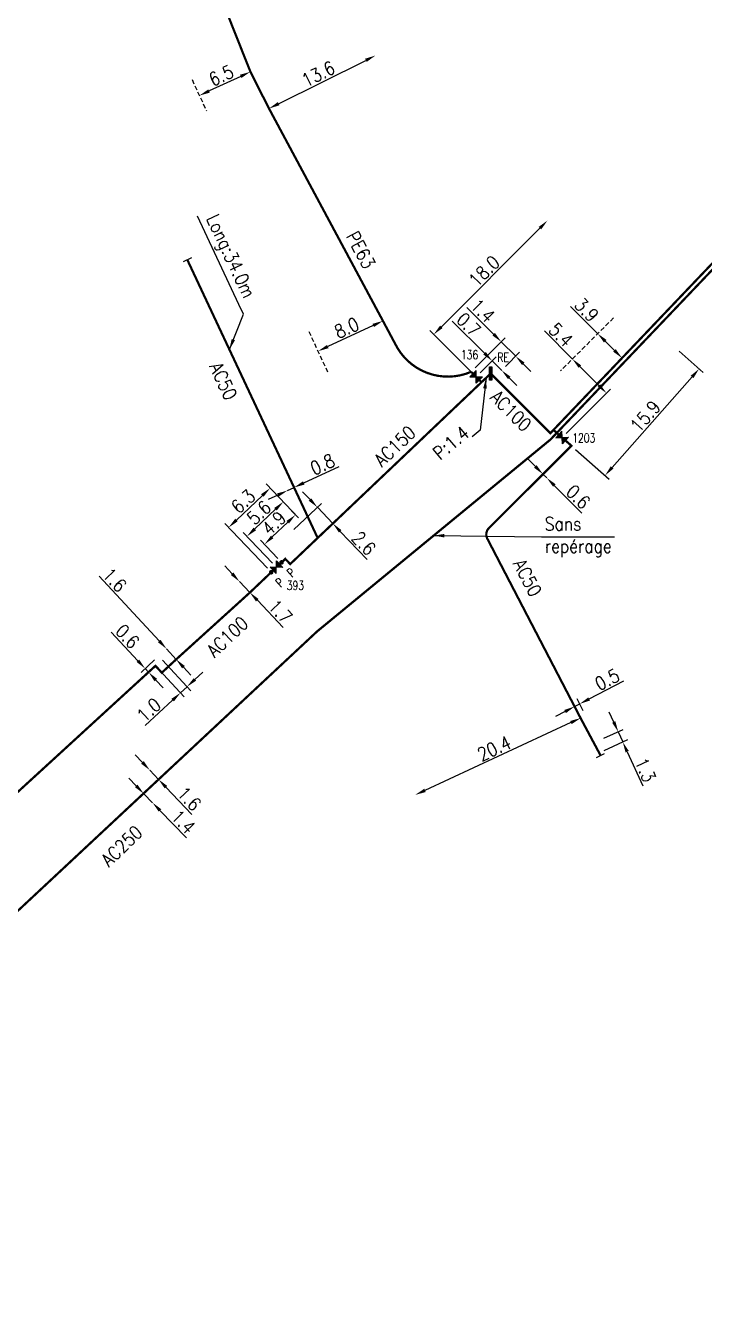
# Model space of a CAD drawing. Header units: millimetres. Extents: x 123014 to 124000, y 123995 to 125000.
# Drawn here: x 123511.6 to 123587.5, y 124292.1 to 124435.1 of the extents above; entities that cross this region are included whole.
import ezdxf
from ezdxf.enums import TextEntityAlignment as Align

# ---------------------------------------------------------------- set-up
doc = ezdxf.new("R2010")
doc.units = ezdxf.units.MM
doc.header["$PDMODE"] = 34
doc.linetypes.add('DASHED', pattern=[0.75, 0.5, -0.25])
doc.layers.get('0').update_dxf_attribs({"linetype": 'CONTINUOUS'})
doc.layers.get('DEFPOINTS').update_dxf_attribs({"linetype": 'CONTINUOUS'})
for name, color, linetype in [('G_110', 6, 'CONTINUOUS'), ('G_120', 4, 'CONTINUOUS'), ('G_300', 7, 'CONTINUOUS'), ('G_340', 7, 'CONTINUOUS')]:
    doc.layers.add(name, color=color, linetype=linetype)
doc.styles.add('G_ROMANS', font='ROMANS.SHX', dxfattribs={"width": 0.75})
doc.styles.get("Standard").update_dxf_attribs({"font": 'romans.shx', "width": 0.85})
doc.linetypes.add('G_typB_AP', pattern='A,5,-0.3,["o",Standard,S=1.5,R=0,X=0,Y=-0.5],-1.65', length=6.95)
doc.linetypes.add('G_typC_AP', pattern='A,5,-0.3,["X",Standard,S=1,R=0,X=0,Y=-0.5],-1.2', length=6.5)
doc.dimstyles.get("Standard").update_dxf_attribs({"dimtxt": 1.5, "dimasz": 1.2, "dimexe": 0.625, "dimexo": 0.625, "dimgap": 0.25, "dimtad": 1, "dimdec": 1, "dimzin": 0, "dimdsep": 46, "dimtxsty": 'Standard', "dimcen": -0.5, "dimadec": 0, "dimazin": 0, "dimtfac": 1, "dimtdec": 1, "dimtmove": 0, "dimatfit": 3, "dimfxl": 0, "dimtolj": 1, "dimtzin": 0, "dimarcsym": 0})

# ---------------------------------------------------------------- blocks, each defined once
blk = doc.blocks.new('G_300_04')
at = {"linetype": 'Continuous'}
h = blk.add_hatch(color=0, dxfattribs=at)
h.paths.add_polyline_path([(-0.5, 0.5), (-0.5, -0.5), (0, 0)])
h.paths.add_polyline_path([(0.5, 0.5), (0, 0), (0.5, -0.5)])
at = {"color": 0, "linetype": 'Continuous', "flags": 128}
blk.add_lwpolyline([(-0.5, -0.5), (0.5, 0.5), (0.5, -0.5), (-0.5, 0.5)], close=True, dxfattribs=at)
at = {"color": 0, "linetype": 'Continuous', "width": 0.75}
blk.add_attdef('NUM', text='', height=1, dxfattribs=at).set_placement((0, 1.78), align=Align.MIDDLE_CENTER)
at = {"color": 0, "linetype": 'Continuous', "width": 0.75, "flags": 3}
for tag, p in [('DEF_LEG', (0, -5)), ('DEF_COUP', (0, -7.5)), ('DEF_TYPE', (0, -10))]:
    blk.add_attdef(tag, text='', height=1.2, dxfattribs=at).set_placement(p, align=Align.MIDDLE)
blk = doc.blocks.new('G_340_07')
at = {"color": 0, "linetype": 'Continuous', "const_width": 0.25, "flags": 128}
blk.add_lwpolyline([(0, 0), (0.35, 0)], dxfattribs=at)
at = {"color": 0, "linetype": 'Continuous', "flags": 128}
blk.add_lwpolyline([(0.35, -0.5), (0.35, 0.5)], dxfattribs=at)
at = {"color": 0, "linetype": 'Continuous', "width": 0.75, "flags": 3}
for tag, p in [('DEF_LEG', (0, -5)), ('DEF_COUP', (0, -7.5)), ('DEF_TYPE', (0, -10))]:
    blk.add_attdef(tag, text='', height=1.2, dxfattribs=at).set_placement(p, align=Align.MIDDLE)
blk = doc.blocks.new('G_300_12')
at = {"color": 0, "linetype": 'Continuous', "const_width": 0.248, "flags": 128}
blk.add_lwpolyline([(-0.13, 0, 1), (0.13, 0, 1)], format="xyb", close=True, dxfattribs=at)
at = {"linetype": 'Continuous', "style": 'G_ROMANS', "width": 0.75}
blk.add_attdef('P', text='', height=1, dxfattribs=at).set_placement((0, 1.24), align=Align.MIDDLE_CENTER)
at = {"color": 0, "linetype": 'Continuous', "width": 0.75, "flags": 3}
for tag, p in [('DEF_LEG', (0, -5)), ('DEF_COUP', (0, -7.5)), ('DEF_TYPE', (0, -10))]:
    blk.add_attdef(tag, text='', height=1.2, dxfattribs=at).set_placement(p, align=Align.MIDDLE)
blk = doc.blocks.new('*D119')
at = {"layer": 'DEFPOINTS', "color": 0, "linetype": 'Continuous', "transparency": 16777216}
for p in [(123550.71, 124431.76), (123550.71, 124431.76), (123538.8, 124425.83)]:
    blk.add_point(p, dxfattribs=at)
at = {"layer": 'G_120', "color": 0, "linetype": 'Continuous', "lineweight": -2, "transparency": 16777216}
blk.add_line((123539.87, 124426.37), (123549.63, 124431.22), dxfattribs=at)
at = {"layer": 'G_120', "color": 0, "linetype": 'Continuous', "transparency": 16777216}
for points in [[(123549.54, 124431.4), (123549.72, 124431.04), (123550.71, 124431.76)], [(123539.78, 124426.55), (123539.96, 124426.19), (123538.8, 124425.83)]]:
    blk.add_solid(points, dxfattribs=at)
at = {"layer": 'G_120', "color": 0, "linetype": 'Continuous', "transparency": 16777216, "insert": (123544.31, 124429.69), "char_height": 1.5, "attachment_point": 5, "rotation": 26.4565}
blk.add_mtext('\\A1;13.6', dxfattribs=at)
blk = doc.blocks.new('*D120')
at = {"layer": 'DEFPOINTS', "color": 0, "linetype": 'Continuous', "transparency": 16777216}
for p in [(123536.72, 124429.94), (123531.01, 124427.28), (123531.01, 124427.28)]:
    blk.add_point(p, dxfattribs=at)
at = {"layer": 'G_120', "color": 0, "linetype": 'Continuous', "lineweight": -2, "transparency": 16777216}
blk.add_line((123535.63, 124429.43), (123532.09, 124427.79), dxfattribs=at)
at = {"layer": 'G_120', "color": 0, "linetype": 'Continuous', "transparency": 16777216}
for points in [[(123535.55, 124429.61), (123535.71, 124429.25), (123536.72, 124429.94)], [(123532.01, 124427.97), (123532.18, 124427.61), (123531.01, 124427.28)]]:
    blk.add_solid(points, dxfattribs=at)
at = {"layer": 'G_120', "color": 0, "linetype": 'Continuous', "transparency": 16777216, "insert": (123533.44, 124429.52), "char_height": 1.5, "attachment_point": 5, "rotation": 24.9226}
blk.add_mtext('\\A1;6.5', dxfattribs=at)
blk = doc.blocks.new('*D125')
at = {"layer": 'DEFPOINTS', "color": 0, "linetype": 'Continuous', "transparency": 16777216}
for p in [(123540.87, 124383.1), (123540.87, 124383.1), (123541.6, 124383.44)]:
    blk.add_point(p, dxfattribs=at)
at = {"layer": 'G_120', "color": 0, "linetype": 'Continuous', "lineweight": -2, "transparency": 16777216}
for p, q in [((123542.68, 124383.95), (123546.64, 124385.8)), ((123539.78, 124382.59), (123538.7, 124382.08)), ((123540.87, 124383.1), (123541.6, 124383.44))]:
    blk.add_line(p, q, dxfattribs=at)
at = {"layer": 'G_120', "color": 0, "linetype": 'Continuous', "transparency": 16777216}
for points in [[(123542.6, 124384.13), (123542.77, 124383.76), (123541.6, 124383.44)], [(123539.7, 124382.77), (123539.87, 124382.41), (123540.87, 124383.1)]]:
    blk.add_solid(points, dxfattribs=at)
at = {"layer": 'G_120', "color": 0, "linetype": 'Continuous', "transparency": 16777216, "insert": (123544.78, 124386.03), "char_height": 1.5, "attachment_point": 5, "rotation": 25.1149}
blk.add_mtext('\\A1;0.8', dxfattribs=at)
blk = doc.blocks.new('*D127')
at = {"layer": 'DEFPOINTS', "color": 0, "linetype": 'Continuous', "transparency": 16777216}
for p in [(123540.39, 124381.83), (123542.51, 124379.6), (123539.62, 124374.51)]:
    blk.add_point(p, dxfattribs=at)
at = {"layer": 'G_300', "color": 0, "linetype": 'Continuous', "lineweight": -2, "transparency": 16777216}
for p, q in [((123542.08, 124380.05), (123539.96, 124382.28)), ((123537.2, 124378.8), (123539.52, 124381)), ((123539.19, 124374.96), (123535.9, 124378.42))]:
    blk.add_line(p, q, dxfattribs=at)
at = {"layer": 'G_300', "color": 0, "linetype": 'Continuous', "transparency": 16777216}
for points in [[(123539.38, 124381.15), (123539.66, 124380.86), (123540.39, 124381.83)], [(123537.06, 124378.94), (123537.34, 124378.65), (123536.33, 124377.97)]]:
    blk.add_solid(points, dxfattribs=at)
at = {"layer": 'G_300', "color": 0, "linetype": 'Continuous', "transparency": 16777216, "insert": (123537.67, 124380.62), "char_height": 1.5, "attachment_point": 5, "rotation": 43.5525}
blk.add_mtext('\\A1;5.6', dxfattribs=at)
blk = doc.blocks.new('*D129')
at = {"layer": 'DEFPOINTS', "color": 0, "linetype": 'Continuous', "transparency": 16777216}
for p in [(123538.92, 124383.37), (123542.51, 124379.6), (123539.04, 124373.95)]:
    blk.add_point(p, dxfattribs=at)
at = {"layer": 'G_300', "color": 0, "linetype": 'Continuous', "lineweight": -2, "transparency": 16777216}
for p, q in [((123535.15, 124379.79), (123538.05, 124382.55)), ((123542.08, 124380.05), (123538.49, 124383.83)), ((123538.61, 124374.41), (123533.85, 124379.42))]:
    blk.add_line(p, q, dxfattribs=at)
at = {"layer": 'G_300', "color": 0, "linetype": 'Continuous', "transparency": 16777216}
for points in [[(123537.91, 124382.69), (123538.19, 124382.4), (123538.92, 124383.37)], [(123535.01, 124379.94), (123535.29, 124379.65), (123534.28, 124378.96)]]:
    blk.add_solid(points, dxfattribs=at)
at = {"layer": 'G_300', "color": 0, "linetype": 'Continuous', "transparency": 16777216, "insert": (123535.91, 124381.89), "char_height": 1.5, "attachment_point": 5, "rotation": 43.5525}
blk.add_mtext('\\A1;6.3', dxfattribs=at)
blk = doc.blocks.new('*D130')
at = {"layer": 'DEFPOINTS', "color": 0, "linetype": 'Continuous', "transparency": 16777216}
for p in [(123541.76, 124380.38), (123542.51, 124379.6), (123540.2, 124375.06)]:
    blk.add_point(p, dxfattribs=at)
at = {"layer": 'G_300', "color": 0, "linetype": 'Continuous', "lineweight": -2, "transparency": 16777216}
for p, q in [((123542.08, 124380.05), (123541.33, 124380.84)), ((123539.15, 124377.9), (123540.89, 124379.56)), ((123539.77, 124375.51), (123537.85, 124377.53))]:
    blk.add_line(p, q, dxfattribs=at)
at = {"layer": 'G_300', "color": 0, "linetype": 'Continuous', "transparency": 16777216}
for points in [[(123540.76, 124379.7), (123541.03, 124379.41), (123541.76, 124380.38)], [(123539.02, 124378.05), (123539.29, 124377.76), (123538.29, 124377.08)]]:
    blk.add_solid(points, dxfattribs=at)
at = {"layer": 'G_300', "color": 0, "linetype": 'Continuous', "transparency": 16777216, "insert": (123539.34, 124379.45), "char_height": 1.5, "attachment_point": 5, "rotation": 43.5525}
blk.add_mtext('\\A1;4.9', dxfattribs=at)
blk = doc.blocks.new('*D133')
at = {"layer": 'DEFPOINTS', "color": 0, "linetype": 'Continuous', "transparency": 16777216}
for p in [(123526.45, 124364.57), (123526.09, 124363.49), (123529.62, 124361.15)]:
    blk.add_point(p, dxfattribs=at)
at = {"layer": 'G_120', "color": 0, "linetype": 'Continuous', "lineweight": -2, "transparency": 16777216}
for p, q in [((123526.87, 124364.11), (123530.05, 124360.69)), ((123526.51, 124363.03), (123529.32, 124360.01)), ((123530.5, 124361.96), (123531.38, 124362.78)), ((123529.62, 124361.15), (123528.89, 124360.47)), ((123528.01, 124359.65), (123524.94, 124356.8))]:
    blk.add_line(p, q, dxfattribs=at)
at = {"layer": 'G_120', "color": 0, "linetype": 'Continuous', "transparency": 16777216}
for points in [[(123530.37, 124362.11), (123530.64, 124361.82), (123529.62, 124361.15)], [(123527.88, 124359.8), (123528.15, 124359.5), (123528.89, 124360.47)]]:
    blk.add_solid(points, dxfattribs=at)
at = {"layer": 'G_120', "color": 0, "linetype": 'Continuous', "transparency": 16777216, "insert": (123525.36, 124358.55), "char_height": 1.5, "attachment_point": 5, "rotation": 42.8676}
blk.add_mtext('\\A1;1.0', dxfattribs=at)
blk = doc.blocks.new('*D134')
at = {"layer": 'DEFPOINTS', "color": 0, "linetype": 'Continuous', "transparency": 16777216}
for p in [(123526.45, 124364.57), (123524.94, 124363.18), (123526.09, 124363.49)]:
    blk.add_point(p, dxfattribs=at)
at = {"layer": 'G_120', "color": 0, "linetype": 'Continuous', "lineweight": -2, "transparency": 16777216}
for p, q in [((123524.13, 124364.06), (123521.15, 124367.26)), ((123525.99, 124364.15), (123524.49, 124362.75)), ((123525.63, 124363.06), (123524.86, 124362.35)), ((123525.32, 124362.77), (123524.94, 124363.18)), ((123526.13, 124361.9), (123526.95, 124361.02))]:
    blk.add_line(p, q, dxfattribs=at)
at = {"layer": 'G_120', "color": 0, "linetype": 'Continuous', "transparency": 16777216}
for points in [[(123524.27, 124364.19), (123523.98, 124363.92), (123524.94, 124363.18)], [(123526.28, 124362.03), (123525.99, 124361.76), (123525.32, 124362.77)]]:
    blk.add_solid(points, dxfattribs=at)
at = {"layer": 'G_120', "color": 0, "linetype": 'Continuous', "transparency": 16777216, "insert": (123522.97, 124366.78), "char_height": 1.5, "attachment_point": 5, "rotation": 312.8676}
blk.add_mtext('\\A1;0.6', dxfattribs=at)
blk = doc.blocks.new('*D135')
at = {"layer": 'DEFPOINTS', "color": 0, "linetype": 'Continuous', "transparency": 16777216}
for p in [(123527.33, 124365.39), (123527.33, 124365.39), (123528.41, 124364.21)]:
    blk.add_point(p, dxfattribs=at)
at = {"layer": 'G_120', "color": 0, "linetype": 'Continuous', "lineweight": -2, "transparency": 16777216}
for p, q in [((123526.51, 124366.27), (123519.78, 124373.51)), ((123528.41, 124364.21), (123527.33, 124365.39)), ((123529.23, 124363.34), (123530.05, 124362.46))]:
    blk.add_line(p, q, dxfattribs=at)
at = {"layer": 'G_120', "color": 0, "linetype": 'Continuous', "transparency": 16777216}
for points in [[(123526.66, 124366.4), (123526.36, 124366.13), (123527.33, 124365.39)], [(123529.38, 124363.47), (123529.08, 124363.2), (123528.41, 124364.21)]]:
    blk.add_solid(points, dxfattribs=at)
at = {"layer": 'G_120', "color": 0, "linetype": 'Continuous', "transparency": 16777216, "insert": (123521.53, 124373.1), "char_height": 1.5, "attachment_point": 5, "rotation": 312.8676}
blk.add_mtext('\\A1;1.6', dxfattribs=at)
blk = doc.blocks.new('*D136')
at = {"layer": 'DEFPOINTS', "color": 0, "linetype": 'Continuous', "transparency": 16777216}
for p in [(123535.49, 124372.92), (123535.49, 124372.92), (123536.66, 124371.69)]:
    blk.add_point(p, dxfattribs=at)
at = {"layer": 'G_120', "color": 0, "linetype": 'Continuous', "lineweight": -2, "transparency": 16777216}
for p, q in [((123534.66, 124373.79), (123533.84, 124374.66)), ((123535.49, 124372.92), (123536.66, 124371.69)), ((123537.49, 124370.82), (123540.38, 124367.78))]:
    blk.add_line(p, q, dxfattribs=at)
at = {"layer": 'G_120', "color": 0, "linetype": 'Continuous', "transparency": 16777216}
for points in [[(123534.81, 124373.93), (123534.52, 124373.65), (123535.49, 124372.92)], [(123537.63, 124370.96), (123537.34, 124370.68), (123536.66, 124371.69)]]:
    blk.add_solid(points, dxfattribs=at)
at = {"layer": 'G_120', "color": 0, "linetype": 'Continuous', "transparency": 16777216, "insert": (123540.07, 124369.56), "char_height": 1.5, "attachment_point": 5, "rotation": 313.5525}
blk.add_mtext('\\A1;1.7', dxfattribs=at)
blk = doc.blocks.new('*D167')
at = {"layer": 'DEFPOINTS', "color": 0, "linetype": 'Continuous', "transparency": 16777216}
for p in [(123525.46, 124351.81), (123525.46, 124351.81), (123526.44, 124350.78)]:
    blk.add_point(p, dxfattribs=at)
at = {"layer": 'G_110', "color": 0, "linetype": 'Continuous', "lineweight": -2, "transparency": 16777216}
for p, q in [((123524.64, 124352.68), (123523.81, 124353.55)), ((123525.46, 124351.81), (123526.44, 124350.78)), ((123527.26, 124349.91), (123530.17, 124346.85))]:
    blk.add_line(p, q, dxfattribs=at)
at = {"layer": 'G_110', "color": 0, "linetype": 'Continuous', "transparency": 16777216}
for points in [[(123524.78, 124352.82), (123524.49, 124352.54), (123525.46, 124351.81)], [(123527.41, 124350.05), (123527.12, 124349.78), (123526.44, 124350.78)]]:
    blk.add_solid(points, dxfattribs=at)
at = {"layer": 'G_110', "color": 0, "linetype": 'Continuous', "transparency": 16777216, "insert": (123529.87, 124348.63), "char_height": 1.5, "attachment_point": 5, "rotation": 313.5236}
blk.add_mtext('\\A1;1.6', dxfattribs=at)
blk = doc.blocks.new('*D168')
at = {"layer": 'DEFPOINTS', "color": 0, "linetype": 'Continuous', "transparency": 16777216}
for p in [(123526.44, 124350.78), (123525.76, 124348.18), (123525.76, 124348.18)]:
    blk.add_point(p, dxfattribs=at)
at = {"layer": 'G_110', "color": 0, "linetype": 'Continuous', "lineweight": -2, "transparency": 16777216}
for p, q in [((123523.95, 124350.05), (123523.12, 124350.91)), ((123525.99, 124350.35), (123524.33, 124348.75)), ((123524.78, 124349.18), (123525.76, 124348.18)), ((123526.59, 124347.32), (123529.55, 124344.26))]:
    blk.add_line(p, q, dxfattribs=at)
at = {"layer": 'G_110', "color": 0, "linetype": 'Continuous', "transparency": 16777216}
for points in [[(123524.09, 124350.19), (123523.81, 124349.91), (123524.78, 124349.18)], [(123526.74, 124347.45), (123526.45, 124347.18), (123525.76, 124348.18)]]:
    blk.add_solid(points, dxfattribs=at)
at = {"layer": 'G_110', "color": 0, "linetype": 'Continuous', "transparency": 16777216, "insert": (123529.2, 124346.05), "char_height": 1.5, "attachment_point": 5, "rotation": 314.0327}
blk.add_mtext('\\A1;1.4', dxfattribs=at)
blk = doc.blocks.new('*D111')
at = {"layer": 'DEFPOINTS', "color": 0, "linetype": 'Continuous', "transparency": 16777216}
for p in [(123573.66, 124357.64), (123555.16, 124349.05), (123555.16, 124349.05)]:
    blk.add_point(p, dxfattribs=at)
at = {"layer": 'G_120', "color": 0, "linetype": 'Continuous', "lineweight": -2, "transparency": 16777216}
blk.add_line((123572.57, 124357.14), (123556.25, 124349.56), dxfattribs=at)
at = {"layer": 'G_120', "color": 0, "linetype": 'Continuous', "transparency": 16777216}
for points in [[(123572.49, 124357.32), (123572.66, 124356.96), (123573.66, 124357.64)], [(123556.17, 124349.74), (123556.33, 124349.37), (123555.16, 124349.05)]]:
    blk.add_solid(points, dxfattribs=at)
at = {"layer": 'G_120', "color": 0, "linetype": 'Continuous', "transparency": 16777216, "insert": (123563.99, 124354.25), "char_height": 1.5, "attachment_point": 5, "rotation": 24.9139}
blk.add_mtext('\\A1;20.4', dxfattribs=at)
blk = doc.blocks.new('*D180')
at = {"layer": 'DEFPOINTS', "color": 0, "linetype": 'Continuous', "transparency": 16777216}
for p in [(123577.87, 124356.11), (123575.69, 124355.13), (123575.73, 124353.77)]:
    blk.add_point(p, dxfattribs=at)
at = {"layer": 'G_340', "color": 0, "linetype": 'Continuous', "lineweight": -2, "transparency": 16777216}
for p, q in [((123577.37, 124357.2), (123576.87, 124358.3)), ((123576.26, 124355.38), (123578.43, 124356.37)), ((123577.87, 124356.11), (123578.38, 124354.97)), ((123576.3, 124354.03), (123578.95, 124355.23)), ((123578.88, 124353.88), (123580.61, 124350.06))]:
    blk.add_line(p, q, dxfattribs=at)
at = {"layer": 'G_340', "color": 0, "linetype": 'Continuous', "transparency": 16777216}
for points in [[(123577.55, 124357.29), (123577.19, 124357.12), (123577.87, 124356.11)], [(123579.06, 124353.96), (123578.69, 124353.8), (123578.38, 124354.97)]]:
    blk.add_solid(points, dxfattribs=at)
at = {"layer": 'G_340', "color": 0, "linetype": 'Continuous', "transparency": 16777216, "insert": (123580.9, 124351.84), "char_height": 1.5, "attachment_point": 5, "rotation": 294.3753}
blk.add_mtext('\\A1;1.3', dxfattribs=at)
blk = doc.blocks.new('G_340_17')
at = {"linetype": 'Continuous'}
blk.add_hatch(color=0, dxfattribs=at).paths.add_polyline_path([(0.125, 0.75), (-0.125, 0.75), (-0.125, -0.75), (0.125, -0.75)])
at = {"color": 0, "linetype": 'Continuous'}
blk.add_lwpolyline([(-0.125, 0.75), (0.125, 0.75), (0.125, -0.75), (-0.125, -0.75)], close=True, dxfattribs=at)
at = {"color": 0, "linetype": 'Continuous', "width": 0.75}
for tag, height, flags, p in [('RE', 1.5, 8, (0, 3)), ('DEF_LEG', 1.2, 3, (0, -5)), ('DEF_COUP', 1.2, 3, (0, -7.5)), ('DEF_TYPE', 1.2, 3, (0, -10))]:
    blk.add_attdef(tag, text='', height=height, dxfattribs=dict(at, flags=flags)).set_placement(p, align=Align.MIDDLE)
blk = doc.blocks.new('*D109')
at = {"layer": 'DEFPOINTS', "color": 0, "linetype": 'Continuous', "transparency": 16777216}
for p in [(123575.58, 124400.64), (123575.58, 124400.64), (123578.3, 124397.92)]:
    blk.add_point(p, dxfattribs=at)
at = {"layer": 'G_120', "color": 0, "linetype": 'Continuous', "lineweight": -2, "transparency": 16777216}
for p, q in [((123575.58, 124400.64), (123572.53, 124403.69)), ((123577.45, 124398.77), (123576.42, 124399.79))]:
    blk.add_line(p, q, dxfattribs=at)
at = {"layer": 'G_120', "color": 0, "linetype": 'Continuous', "transparency": 16777216}
for points in [[(123576.57, 124399.94), (123576.28, 124399.65), (123575.58, 124400.64)], [(123577.59, 124398.91), (123577.31, 124398.63), (123578.3, 124397.92)]]:
    blk.add_solid(points, dxfattribs=at)
at = {"layer": 'G_120', "color": 0, "linetype": 'Continuous', "transparency": 16777216, "insert": (123574.34, 124403.3), "char_height": 1.5, "attachment_point": 5, "rotation": 314.9774}
blk.add_mtext('\\A1;3.9', dxfattribs=at)
blk = doc.blocks.new('*D110')
at = {"layer": 'DEFPOINTS', "color": 0, "linetype": 'Continuous', "transparency": 16777216}
for p in [(123572.74, 124397.81), (123572.74, 124397.81), (123571.59, 124389.03)]:
    blk.add_point(p, dxfattribs=at)
at = {"layer": 'G_300', "color": 0, "linetype": 'Continuous', "lineweight": -2, "transparency": 16777216}
for p, q in [((123572.74, 124397.81), (123569.61, 124400.95)), ((123575.71, 124394.84), (123573.59, 124396.96)), ((123572.03, 124389.47), (123577, 124394.43))]:
    blk.add_line(p, q, dxfattribs=at)
at = {"layer": 'G_300', "color": 0, "linetype": 'Continuous', "transparency": 16777216}
for points in [[(123573.73, 124397.1), (123573.45, 124396.82), (123572.74, 124397.81)], [(123575.85, 124394.98), (123575.57, 124394.7), (123576.56, 124393.99)]]:
    blk.add_solid(points, dxfattribs=at)
at = {"layer": 'G_300', "color": 0, "linetype": 'Continuous', "transparency": 16777216, "insert": (123571.46, 124400.51), "char_height": 1.5, "attachment_point": 5, "rotation": 314.9774}
blk.add_mtext('\\A1;5.4', dxfattribs=at)
blk = doc.blocks.new('*D121')
at = {"layer": 'DEFPOINTS', "color": 0, "linetype": 'Continuous', "transparency": 16777216}
for p in [(123551.54, 124402.07), (123544.29, 124398.69), (123544.29, 124398.69)]:
    blk.add_point(p, dxfattribs=at)
at = {"layer": 'G_120', "color": 0, "linetype": 'Continuous', "lineweight": -2, "transparency": 16777216}
blk.add_line((123550.46, 124401.56), (123545.38, 124399.2), dxfattribs=at)
at = {"layer": 'G_120', "color": 0, "linetype": 'Continuous', "transparency": 16777216}
for points in [[(123550.37, 124401.74), (123550.54, 124401.38), (123551.54, 124402.07)], [(123545.29, 124399.38), (123545.46, 124399.02), (123544.29, 124398.69)]]:
    blk.add_solid(points, dxfattribs=at)
at = {"layer": 'G_120', "color": 0, "linetype": 'Continuous', "transparency": 16777216, "insert": (123547.49, 124401.29), "char_height": 1.5, "attachment_point": 5, "rotation": 24.9226}
blk.add_mtext('\\A1;8.0', dxfattribs=at)
blk = doc.blocks.new('*D122')
at = {"layer": 'DEFPOINTS', "color": 0, "linetype": 'Continuous', "transparency": 16777216}
for p in [(123569.96, 124413.3), (123569.96, 124413.3), (123561.98, 124395.82)]:
    blk.add_point(p, dxfattribs=at)
at = {"layer": 'G_300', "color": 0, "linetype": 'Continuous', "lineweight": -2, "transparency": 16777216}
for p, q in [((123558.08, 124401.41), (123569.11, 124412.45)), ((123561.54, 124396.26), (123556.79, 124401.01))]:
    blk.add_line(p, q, dxfattribs=at)
at = {"layer": 'G_300', "color": 0, "linetype": 'Continuous', "transparency": 16777216}
for points in [[(123568.97, 124412.59), (123569.25, 124412.31), (123569.96, 124413.3)], [(123557.94, 124401.55), (123558.22, 124401.27), (123557.23, 124400.56)]]:
    blk.add_solid(points, dxfattribs=at)
at = {"layer": 'G_300', "color": 0, "linetype": 'Continuous', "transparency": 16777216, "insert": (123562.89, 124407.64), "char_height": 1.5, "attachment_point": 5, "rotation": 45.0161}
blk.add_mtext('\\A1;18.0', dxfattribs=at)
blk = doc.blocks.new('*D123')
at = {"layer": 'DEFPOINTS', "color": 0, "linetype": 'Continuous', "transparency": 16777216}
for p in [(123561.98, 124395.82), (123564.83, 124396.54), (123564.83, 124396.54)]:
    blk.add_point(p, dxfattribs=at)
at = {"layer": 'G_300', "color": 0, "linetype": 'Continuous', "lineweight": -2, "transparency": 16777216}
for p, q in [((123562.92, 124398.45), (123559.3, 124402.06)), ((123562.43, 124396.26), (123564.21, 124398.04)), ((123564.83, 124396.54), (123563.77, 124397.6)), ((123565.68, 124395.69), (123566.53, 124394.84))]:
    blk.add_line(p, q, dxfattribs=at)
at = {"layer": 'G_300', "color": 0, "linetype": 'Continuous', "transparency": 16777216}
for points in [[(123563.06, 124398.59), (123562.78, 124398.31), (123563.77, 124397.6)], [(123565.82, 124395.83), (123565.54, 124395.55), (123564.83, 124396.54)]]:
    blk.add_solid(points, dxfattribs=at)
at = {"layer": 'G_300', "color": 0, "linetype": 'Continuous', "transparency": 16777216, "insert": (123561.13, 124401.65), "char_height": 1.5, "attachment_point": 5, "rotation": 315.0161}
blk.add_mtext('\\A1;0.7', dxfattribs=at)
blk = doc.blocks.new('*D124')
at = {"layer": 'DEFPOINTS', "color": 0, "linetype": 'Continuous', "transparency": 16777216}
for p in [(123566.4, 124398.12), (123561.42, 124396.38), (123564.83, 124396.54)]:
    blk.add_point(p, dxfattribs=at)
at = {"layer": 'G_120', "color": 0, "linetype": 'Continuous', "lineweight": -2, "transparency": 16777216}
for p, q in [((123563.93, 124400.59), (123560.92, 124403.59)), ((123561.86, 124396.82), (123565.22, 124400.18)), ((123566.4, 124398.12), (123564.78, 124399.74)), ((123565.27, 124396.98), (123566.84, 124398.56)), ((123567.25, 124397.27), (123568.1, 124396.42))]:
    blk.add_line(p, q, dxfattribs=at)
at = {"layer": 'G_120', "color": 0, "linetype": 'Continuous', "transparency": 16777216}
for points in [[(123564.07, 124400.73), (123563.79, 124400.45), (123564.78, 124399.74)], [(123567.39, 124397.41), (123567.11, 124397.13), (123566.4, 124398.12)]]:
    blk.add_solid(points, dxfattribs=at)
at = {"layer": 'G_120', "color": 0, "linetype": 'Continuous', "transparency": 16777216, "insert": (123562.71, 124403.22), "char_height": 1.5, "attachment_point": 5, "rotation": 315.0161}
blk.add_mtext('\\A1;1.4', dxfattribs=at)
blk = doc.blocks.new('*D126')
at = {"layer": 'DEFPOINTS', "color": 0, "linetype": 'Continuous', "transparency": 16777216}
for p in [(123544.21, 124381.22), (123541.14, 124378.29), (123542.86, 124376.48)]:
    blk.add_point(p, dxfattribs=at)
at = {"layer": 'G_120', "color": 0, "linetype": 'Continuous', "lineweight": -2, "transparency": 16777216}
for p, q in [((123543.39, 124382.09), (123542.56, 124382.95)), ((123541.59, 124378.72), (123544.67, 124381.65)), ((123544.21, 124381.22), (123545.94, 124379.4)), ((123543.32, 124376.91), (123546.39, 124379.83)), ((123546.76, 124378.53), (123549.78, 124375.37))]:
    blk.add_line(p, q, dxfattribs=at)
at = {"layer": 'G_120', "color": 0, "linetype": 'Continuous', "transparency": 16777216}
for points in [[(123543.53, 124382.22), (123543.24, 124381.95), (123544.21, 124381.22)], [(123546.91, 124378.67), (123546.62, 124378.4), (123545.94, 124379.4)]]:
    blk.add_solid(points, dxfattribs=at)
at = {"layer": 'G_120', "color": 0, "linetype": 'Continuous', "transparency": 16777216, "insert": (123549.41, 124377.2), "char_height": 1.5, "attachment_point": 5, "rotation": 313.5525}
blk.add_mtext('\\A1;2.6', dxfattribs=at)
blk = doc.blocks.new('*D182')
at = {"layer": 'DEFPOINTS', "color": 0, "linetype": 'Continuous', "transparency": 16777216}
for p in [(123569.45, 124384.93), (123569.88, 124384.51), (123569.88, 124384.51)]:
    blk.add_point(p, dxfattribs=at)
at = {"layer": 'G_120', "color": 0, "linetype": 'Continuous', "lineweight": -2, "transparency": 16777216}
for p, q in [((123568.6, 124385.78), (123567.76, 124386.63)), ((123569.45, 124384.93), (123569.88, 124384.51)), ((123570.72, 124383.66), (123573.81, 124380.57))]:
    blk.add_line(p, q, dxfattribs=at)
at = {"layer": 'G_120', "color": 0, "linetype": 'Continuous', "transparency": 16777216}
for points in [[(123568.75, 124385.92), (123568.46, 124385.64), (123569.45, 124384.93)], [(123570.87, 124383.8), (123570.58, 124383.52), (123569.88, 124384.51)]]:
    blk.add_solid(points, dxfattribs=at)
at = {"layer": 'G_120', "color": 0, "linetype": 'Continuous', "transparency": 16777216, "insert": (123573.4, 124382.39), "char_height": 1.5, "attachment_point": 5, "rotation": 314.9679}
blk.add_mtext('\\A1;0.6', dxfattribs=at)
blk = doc.blocks.new('*D183')
at = {"layer": 'DEFPOINTS', "color": 0, "linetype": 'Continuous', "transparency": 16777216}
for p in [(123573.56, 124359.23), (123573.66, 124357.64), (123574.24, 124357.91)]:
    blk.add_point(p, dxfattribs=at)
at = {"layer": 'G_120', "color": 0, "linetype": 'Continuous', "lineweight": -2, "transparency": 16777216}
for p, q in [((123574.62, 124359.78), (123578.5, 124361.8)), ((123573.95, 124358.47), (123573.27, 124359.78)), ((123571.93, 124358.38), (123570.86, 124357.82)), ((123573.37, 124358.2), (123572.7, 124359.49)), ((123572.99, 124358.93), (123573.56, 124359.23))]:
    blk.add_line(p, q, dxfattribs=at)
at = {"layer": 'G_120', "color": 0, "linetype": 'Continuous', "transparency": 16777216}
for points in [[(123574.53, 124359.96), (123574.71, 124359.6), (123573.56, 124359.23)], [(123571.84, 124358.55), (123572.02, 124358.2), (123572.99, 124358.93)]]:
    blk.add_solid(points, dxfattribs=at)
at = {"layer": 'G_120', "color": 0, "linetype": 'Continuous', "transparency": 16777216, "insert": (123576.63, 124361.95), "char_height": 1.5, "attachment_point": 5, "rotation": 27.485}
blk.add_mtext('\\A1;0.5', dxfattribs=at)
blk = doc.blocks.new('*D184')
at = {"layer": 'DEFPOINTS', "color": 0, "linetype": 'Continuous', "transparency": 16777216}
for p in [(123584.23, 124399.08), (123586.92, 124396.7), (123572.63, 124388.11)]:
    blk.add_point(p, dxfattribs=at)
at = {"layer": 'G_120', "color": 0, "linetype": 'Continuous', "lineweight": -2, "transparency": 16777216}
for p, q in [((123584.7, 124398.67), (123587.39, 124396.29)), ((123577.19, 124385.68), (123586.13, 124395.8)), ((123573.1, 124387.69), (123576.87, 124384.37))]:
    blk.add_line(p, q, dxfattribs=at)
at = {"layer": 'G_120', "color": 0, "linetype": 'Continuous', "transparency": 16777216}
for points in [[(123585.98, 124395.94), (123586.28, 124395.67), (123586.92, 124396.7)], [(123577.04, 124385.81), (123577.34, 124385.55), (123576.4, 124384.78)]]:
    blk.add_solid(points, dxfattribs=at)
at = {"layer": 'G_120', "color": 0, "linetype": 'Continuous', "transparency": 16777216, "insert": (123580.91, 124391.4), "char_height": 1.5, "attachment_point": 5, "rotation": 48.5714}
blk.add_mtext('\\A1;15.9', dxfattribs=at)

msp = doc.modelspace()

# ---------------------------------------------------------------- linework, layer by layer
at = {"layer": 'G_110', "linetype": 'G_typC_AP', "const_width": 0.25, "flags": 128}
msp.add_lwpolyline([(123107.35, 124000), (123108.2, 124000.8), (123108.2, 124000.8, -0.024688), (123115.83, 124007.44), (123115.83, 124007.44), (123130.12, 124018.62), (123130.12, 124018.62), (123170.07, 124049.04), (123170.07, 124049.04), (123205.42, 124076.33), (123232.07, 124096.41), (123268.69, 124124.48), (123268.69, 124124.48), (123268.69, 124124.48), (123326.2, 124169.7, 0.013019), (123364.43, 124201.57), (123395.88, 124229.21), (123395.88, 124229.21, 0.006553), (123405.59, 124237.99), (123526.44, 124350.78), (123544.17, 124367.33), (123570.29, 124388.8), (123570.29, 124388.8), (123570.29, 124388.8), (123601.85, 124421.9), (123613.33, 124433.18), (123659.75, 124479.92), (123659.75, 124479.92), (123659.75, 124479.92), (123676.75, 124496.02), (123705.26, 124524.09), (123705.26, 124524.09), (123738.33, 124557.22), (123795.47, 124613.39), (123817.47, 124635.2), (123854.62, 124672.44, -0.170473), (123860.59, 124675.32)], format="xyb", dxfattribs=at)
at = {"layer": 'G_120', "linetype": 'G_typB_AP', "const_width": 0.25, "flags": 128}
for points in [[(123563.6, 124396.19), (123570.28, 124389.51), (123570.63, 124389.88), (123570.63, 124389.88), (123578.3, 124397.92), (123601.5, 124422.25), (123612.98, 124433.53), (123636.39, 124457.1), (123657.75, 124478.66), (123692.88, 124513.22), (123696.5, 124516.68), (123709.6, 124529.21), (123729.7, 124549.51), (123739.2, 124559.1), (123774.01, 124593.31), (123800.93, 124619.37), (123804.95, 124623.37)], [(123529.81, 124408.58), (123541.6, 124383.44), (123544.24, 124377.79)], [(123539.99, 124374.85), (123540.62, 124375.45), (123541.17, 124374.87), (123542.86, 124376.48), (123544.24, 124377.79), (123562.58, 124395.22), (123563.6, 124396.19)], [(123562.34, 124395.46), (123562.58, 124395.22)], [(123570.63, 124389.88), (123571.21, 124389.36)], [(123481.23, 124329.57), (123481.21, 124329.56), (123481.92, 124327.71), (123482.56, 124326.12), (123484.48, 124325.35), (123504.51, 124343.72), (123526.09, 124363.49), (123526.8, 124362.72), (123528.41, 124364.21), (123536.66, 124371.69), (123539.26, 124374.16)]]:
    msp.add_lwpolyline(points, dxfattribs=at)
for points in [[(123479.47, 124551.74), (123479.86, 124549.27), (123515.13, 124474.1), (123519.85, 124465.21, -0.013397), (123519.85, 124465.21), (123519.85, 124465.21), (123519.85, 124465.21), (123521.46, 124461.62), (123525.98, 124451.59), (123529.97, 124444.73), (123530.61, 124442.81), (123532.92, 124439.49), (123536.72, 124429.93), (123538.8, 124425.82), (123551.55, 124402.06), (123553.16, 124399.05, 0.377779), (123561.42, 124396.38), (123561.42, 124396.38), (123561.63, 124396.16)], [(123571.96, 124388.7), (123572.63, 124388.11), (123569.45, 124384.93), (123563.4, 124378.89, 0.327416), (123563.22, 124377.72), (123573.66, 124357.64), (123575.73, 124353.77)]]:
    msp.add_lwpolyline(points, format="xyb", dxfattribs=at)
at = {"layer": 'G_120', "color": 7, "linetype": 'DASHED', "flags": 128}
for points in [[(123530.18, 124429.06), (123531.79, 124425.59)], [(123577.35, 124402.41), (123577.35, 124402.41), (123571.43, 124396.5)], [(123545.39, 124396.32), (123543.2, 124401.04)]]:
    msp.add_lwpolyline(points, dxfattribs=at)

# ---------------------------------------------------------------- block references
at = {"layer": 'G_300'}
ref = msp.add_blockref('G_300_04', (123561.98, 124395.82), dxfattribs=dict(at, rotation=315.0161137517409))
ref.add_attrib('NUM', '136', dxfattribs={"layer": '0', "color": 0, "linetype": 'Continuous', "height": 1, "width": 0.75}).set_placement((123561.24, 124398.29), align=Align.MIDDLE_CENTER)
ref = msp.add_blockref('G_300_04', (123571.59, 124389.03), dxfattribs=dict(at, rotation=318.5714490609494))
ref.add_attrib('NUM', '1203', dxfattribs={"layer": '0', "color": 0, "linetype": 'Continuous', "height": 1, "width": 0.75}).set_placement((123574.02, 124388.98), align=Align.MIDDLE_CENTER)
ref = msp.add_blockref('G_300_12', (123540.2, 124375.06), dxfattribs=dict(at, rotation=39.79939331554642))
ref.add_attrib('P', 'P', dxfattribs={"layer": '0', "linetype": 'Continuous', "height": 1, "rotation": 41.6742, "style": 'G_ROMANS', "width": 0.75}).set_placement((123541.27, 124373.91), align=Align.MIDDLE_CENTER)
ref = msp.add_blockref('G_300_12', (123539.04, 124373.95), dxfattribs=dict(at, rotation=39.79939331554642))
ref.add_attrib('P', 'P', dxfattribs={"layer": '0', "linetype": 'Continuous', "height": 1, "rotation": 41.6742, "style": 'G_ROMANS', "width": 0.75}).set_placement((123540, 124372.8), align=Align.MIDDLE_CENTER)
ref = msp.add_blockref('G_300_04', (123539.62, 124374.51), dxfattribs=dict(at, rotation=43.55252487038661))
ref.add_attrib('NUM', '393', dxfattribs={"layer": '0', "color": 0, "linetype": 'Continuous', "height": 1, "width": 0.75}).set_placement((123541.75, 124372.48), align=Align.MIDDLE_CENTER)
at = {"layer": 'G_340'}
for p, rotation in [((123529.81, 124408.58), 115.1148508652982), ((123575.73, 124353.77), 298.0710197573032)]:
    msp.add_blockref('G_340_07', p, dxfattribs=dict(at, rotation=rotation))
ref = msp.add_blockref('G_340_17', (123563.6, 124396.19), dxfattribs=at)
ref.add_attrib('RE', 'RE', dxfattribs={"layer": '0', "color": 0, "linetype": 'Continuous', "height": 1, "width": 0.75}).set_placement((123565, 124398), align=Align.MIDDLE)

# ---------------------------------------------------------------- texts
at = {"layer": 'G_110', "linetype": 'Continuous', "width": 0.85}
msp.add_text('AC250', height=1.5, rotation=44.0327, dxfattribs=at).set_placement((123522.31, 124343.34), align=Align.MIDDLE)
at = {"layer": 'G_110', "linetype": 'Continuous', "insert": (123569.65, 124375.63), "char_height": 1.5, "attachment_point": 7}
msp.add_mtext('\\A1;Sans\\Prepérage', dxfattribs=at)
at = {"layer": 'G_120', "linetype": 'Continuous', "width": 0.85}
for s, rotation, p in [('PE63', 298.2014, (123549.07, 124410)), ('AC50', 295.1149, (123533.69, 124395.33)), ('AC100', 315.0161, (123565.87, 124392.01)), ('AC150', 43.5525, (123552.88, 124388.07)), ('AC50', 297.485, (123567.73, 124373.33)), ('AC100', 43.4018, (123534.14, 124366.74))]:
    msp.add_text(s, height=1.5, rotation=rotation, dxfattribs=at).set_placement(p, align=Align.MIDDLE)
at = {"layer": 'G_120', "linetype": 'Continuous', "char_height": 1.5, "attachment_point": 9}
for s, insert, rotation in [('\\A1;Long:34.0m', (123535.55, 124404.23), 295.1149), ('\\A1;P:1.4', (123561.32, 124389.26), 39.829)]:
    msp.add_mtext(s, dxfattribs=dict(at, insert=insert, rotation=rotation))

# ---------------------------------------------------------------- dimensions: what is measured, and where the dimension line sits
at = {"layer": 'G_110', "linetype": 'Continuous'}
dim = msp.add_linear_dim(base=(123525.46, 124351.81), p1=(123526.44, 124350.78), p2=(123525.46, 124351.81), angle=313.5236, text='1.6', dimstyle='Standard', dxfattribs=at)
dim.commit()
dim.dimension.update_dxf_attribs({"geometry": '*D167', "text_midpoint": (123529.14, 124347.94), "dimtype": 160})
dim = msp.add_linear_dim(base=(123525.76, 124348.18), p1=(123526.44, 124350.78), p2=(123525.76, 124348.18), angle=134.0327, dimstyle='Standard', dxfattribs=at)
dim.commit()
dim.dimension.update_dxf_attribs({"geometry": '*D168', "text_midpoint": (123528.49, 124345.36), "dimtype": 160})
at = {"layer": 'G_120', "linetype": 'Continuous'}
for base, p1, p2, angle, text, picture, middle in [((123550.71, 124431.76), (123538.8, 124425.83), (123550.71, 124431.76), 206.4565, '13.6', '*D119', (123544.75, 124428.79)), ((123531.01, 124427.28), (123536.72, 124429.94), (123531.01, 124427.28), 24.9226, '6.5', '*D120', (123533.86, 124428.61)), ((123566.4, 124398.12), (123561.42, 124396.38), (123564.83, 124396.54), 135.0161, '1.4', '*D124', (123562, 124402.52)), ((123544.29, 124398.69), (123551.54, 124402.07), (123544.29, 124398.69), 24.9226, '8.0', '*D121', (123547.92, 124400.38)), ((123544.21, 124381.22), (123542.86, 124376.48), (123541.14, 124378.29), 313.5525, '2.6', '*D126', (123548.68, 124376.51)), ((123573.56, 124359.23), (123573.66, 124357.64), (123574.24, 124357.91), 207.485, '0.5', '*D183', (123577.09, 124361.06))]:
    dim = msp.add_linear_dim(base=base, p1=p1, p2=p2, angle=angle, text=text, dimstyle='Standard', dxfattribs=at)
    dim.commit()
    dim.dimension.update_dxf_attribs({"geometry": picture, "text_midpoint": middle, "dimtype": 160})
for base, p1, p2, angle, picture, middle in [((123575.58, 124400.64), (123578.3, 124397.92), (123575.58, 124400.64), 314.9774, '*D109', (123573.63, 124402.59)), ((123586.92, 124396.7), (123572.63, 124388.11), (123584.23, 124399.08), 228.5714, '*D184', (123581.66, 124390.74)), ((123540.87, 124383.1), (123541.6, 124383.44), (123540.87, 124383.1), 25.1149, '*D125', (123545.2, 124385.13)), ((123569.88, 124384.51), (123569.45, 124384.93), (123569.88, 124384.51), 134.9679, '*D182', (123572.69, 124381.69)), ((123527.33, 124365.39), (123528.41, 124364.21), (123527.33, 124365.39), 312.8676, '*D135', (123520.8, 124372.42)), ((123535.49, 124372.92), (123536.66, 124371.69), (123535.49, 124372.92), 313.5525, '*D136', (123539.35, 124368.87)), ((123524.94437, 124363.17772), (123526.0869, 124363.4878), (123526.44566, 124364.57122), 312.86759, '*D134', (123522.23286, 124366.09896)), ((123529.62, 124361.15), (123526.09, 124363.49), (123526.45, 124364.57), 222.8676, '*D133', (123526.04, 124357.82)), ((123555.16, 124349.05), (123573.66, 124357.64), (123555.16, 124349.05), 24.9139, '*D111', (123564.41, 124353.35))]:
    dim = msp.add_linear_dim(base=base, p1=p1, p2=p2, angle=angle, dimstyle='Standard', dxfattribs=at)
    dim.commit()
    dim.dimension.update_dxf_attribs({"geometry": picture, "text_midpoint": middle, "dimtype": 160})
at = {"layer": 'G_300', "linetype": 'Continuous'}
for base, p1, p2, angle, picture, middle in [((123569.96, 124413.3), (123561.98, 124395.82), (123569.96, 124413.3), 225.0161, '*D122', (123563.6, 124406.93)), ((123572.74, 124397.81), (123571.59, 124389.03), (123572.74, 124397.81), 314.9774, '*D110', (123570.75, 124399.8)), ((123540.39, 124381.83), (123539.62, 124374.51), (123542.51, 124379.6), 223.5525, '*D127', (123538.36, 124379.9))]:
    dim = msp.add_linear_dim(base=base, p1=p1, p2=p2, angle=angle, dimstyle='Standard', dxfattribs=at)
    dim.commit()
    dim.dimension.update_dxf_attribs({"geometry": picture, "text_midpoint": middle, "dimtype": 160})
for base, p1, p2, angle, text, picture, middle in [((123564.83, 124396.54), (123561.98, 124395.82), (123564.83, 124396.54), 135.0161, '0.7', '*D123', (123560.43, 124400.94)), ((123538.92, 124383.37), (123539.04, 124373.95), (123542.51, 124379.6), 223.5525, '6.3', '*D129', (123536.6, 124381.17)), ((123541.76, 124380.38), (123540.2, 124375.06), (123542.51, 124379.6), 223.5525, '4.9', '*D130', (123540.02, 124378.73))]:
    dim = msp.add_linear_dim(base=base, p1=p1, p2=p2, angle=angle, text=text, dimstyle='Standard', dxfattribs=at)
    dim.commit()
    dim.dimension.update_dxf_attribs({"geometry": picture, "text_midpoint": middle, "dimtype": 160})
at = {"layer": 'G_340', "linetype": 'Continuous'}
dim = msp.add_linear_dim(base=(123577.87, 124356.11), p1=(123575.73, 124353.77), p2=(123575.69, 124355.13), angle=294.3753, dimstyle='Standard', dxfattribs=at)
dim.commit()
dim.dimension.update_dxf_attribs({"geometry": '*D180', "text_midpoint": (123579.99, 124351.42), "dimtype": 160})

# ---------------------------------------------------------------- leaders
at = {"layer": 'G_110', "linetype": 'Continuous', "annotation_type": 0, "has_hookline": 1, "hookline_direction": 0, "text_width": 7.89}
msp.add_leader([(123557.23, 124378.06), (123569.3, 124377.9)], dimstyle='Standard', dxfattribs=at)
at = {"layer": 'G_120', "linetype": 'Continuous', "annotation_type": 0, "has_hookline": 1, "hookline_direction": 1, "text_width": 10.69, "horizontal_direction": (0.424434, -0.905459, 0)}
msp.add_leader([(123534.36, 124398.86), (123535.94, 124402.81), (123535.43, 124403.89)], dimstyle='Standard', dxfattribs=at)
at = {"layer": 'G_120', "linetype": 'Continuous'}
msp.add_leader([(123563.09, 124395.71), (123562.43, 124389.86), (123561.51, 124389.09)], dimstyle='Standard', dxfattribs=at)

doc.saveas('drawing.dxf')
